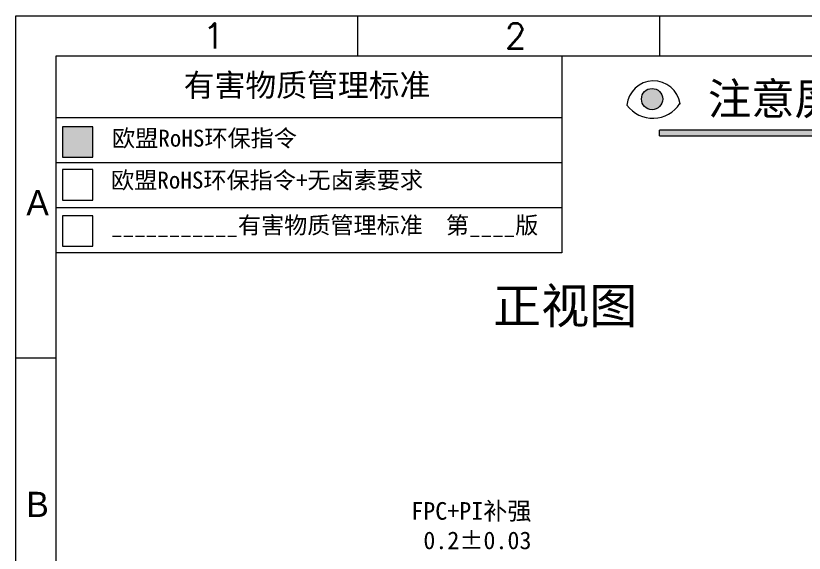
# Model space of a CAD drawing. Header units: millimetres. Extents: x 1551 to 2065, y 281 to 628.
# Drawn here: x 1551 to 1618, y 582.2 to 627.9 of the extents above; entities that cross this region are included whole.
import ezdxf

# ---------------------------------------------------------------- set-up
doc = ezdxf.new("R2010")
doc.units = ezdxf.units.MM
doc.layers.add('DIM', color=3, linetype='Continuous', lineweight=5)
doc.layers.add('图框', color=7, linetype='Continuous', lineweight=5)
doc.styles.add('Arial', font='arial.ttf')
doc.styles.get("Standard").update_dxf_attribs({"font": 'txt', "bigfont": 'gbcbig.shx'})
doc.styles.add('宋体', font='')
doc.styles.get('宋体').set_extended_font_data('SimSun')

msp = doc.modelspace()

# ---------------------------------------------------------------- hatches: boundary and pattern name
at = {"layer": 'DIM', "lineweight": 5}
h = msp.add_hatch(color=2, dxfattribs=at)
h.dxf.hatch_style = 1
h.paths.add_polyline_path([(1648.353, 617.706), (1648.353, 618.206), (1605.671, 618.206), (1605.671, 617.706)])
at = {"layer": '图框', "lineweight": 5}
h = msp.add_hatch(color=1, dxfattribs=at)
h.dxf.hatch_style = 1
h.paths.add_polyline_path([(1605.935, 620.842, 1), (1604.134, 620.842, 1)])
msp.add_hatch(color=3, dxfattribs=at).paths.add_polyline_path([(1554.948, 618.496), (1554.948, 615.909), (1557.534, 615.909), (1557.534, 618.496)])

# ---------------------------------------------------------------- linework, layer by layer
at = {"layer": 'DIM', "color": 2, "lineweight": 5}
for p, q in [((1648.353, 618.206), (1605.671, 618.206)), ((1605.671, 617.706), (1605.671, 618.206)), ((1605.671, 617.706), (1648.353, 617.706))]:
    msp.add_line(p, q, dxfattribs=at)
at = {"layer": '图框', "linetype": 'ByBlock', "lineweight": 5, "ltscale": 0.55}
for p, q in [((1550.978, 441.524), (1550.978, 627.924)), ((1550.978, 627.924), (1814.295, 627.924)), ((1580.046, 624.504), (1580.046, 627.924)), ((1605.694, 624.504), (1605.694, 627.924)), ((1554.399, 444.945), (1554.399, 624.504)), ((1554.399, 624.504), (1810.875, 624.504)), ((1550.978, 598.852), (1554.399, 598.852))]:
    msp.add_line(p, q, dxfattribs=at)
at = {"layer": '图框', "color": 1, "lineweight": 5}
for points in [[(1554.399, 624.504), (1597.355, 624.504), (1597.355, 607.782), (1554.399, 607.782)], [(1554.948, 615.909), (1557.534, 615.909), (1557.534, 618.496), (1554.948, 618.496)], [(1554.948, 612.257), (1557.534, 612.257), (1557.534, 614.844), (1554.948, 614.844)], [(1554.948, 608.336), (1557.534, 608.336), (1557.534, 610.922), (1554.948, 610.922)]]:
    msp.add_lwpolyline(points, close=True, dxfattribs=at)
at = {"layer": '图框', "color": 2, "lineweight": 5}
msp.add_lwpolyline([(1602.9, 620.317, 0.520567), (1607.394, 620.455, 0.520567), (1607.394, 620.455, 0.520567), (1607.411, 620.44, 0.891864)], format="xyb", close=True, dxfattribs=at)
at = {"layer": '图框', "color": 1, "linetype": 'Continuous', "lineweight": 5}
for points in [[(1554.399, 619.278), (1597.355, 619.278)], [(1554.399, 615.446), (1597.355, 615.446)], [(1554.399, 611.614), (1597.355, 611.614)]]:
    msp.add_lwpolyline(points, dxfattribs=at)
at = {"layer": '图框', "color": 2, "lineweight": 5}
msp.add_circle((1605.034, 620.842), 0.901, dxfattribs=at)

# ---------------------------------------------------------------- texts
at = {"layer": 'DIM', "color": 2, "lineweight": 5, "insert": (1607.941, 622.215), "char_height": 2.70021, "width": 38.0118, "attachment_point": 1}
msp.add_mtext('{\\fSimSun|b0|i0|c134|p2; 注意屏幕的扫描方式}', dxfattribs=at)
at = {"layer": 'DIM', "color": 1, "insert": (1591.522, 604.77), "char_height": 2.99645, "width": 12.50059, "attachment_point": 1, "style": 'Arial'}
msp.add_mtext('{\\fSimSun|b0|i0|c134|p2;正视图}', dxfattribs=at)
at = {"layer": 'DIM', "color": 3, "insert": (1594.784, 586.581), "char_height": 1.5, "width": 20.62737, "attachment_point": 3, "style": '宋体'}
msp.add_mtext('FPC+PI补强\\P0.2%%P0.03', dxfattribs=at)
at = {"layer": '图框', "linetype": 'ByBlock', "lineweight": 5, "ltscale": 0.55, "width": 3.63873}
for s, insert, char_height, attachment_point in [('1', (1566.871, 627.28), 2.138, 1), ('2', (1592.518, 627.28), 2.138, 1), ('{\\f\uffd0ￂﾼﾚￃ\ufff7\ufff3w|b0|i0|c136|p54;A}', (1551.88, 610.967), 2.13761, 7), ('{\\f\uffd0ￂﾼﾚￃ\ufff7\ufff3w|b0|i0|c134|p54;B}', (1551.88, 585.319), 2.13761, 7)]:
    msp.add_mtext(s, dxfattribs=dict(at, insert=insert, char_height=char_height, attachment_point=attachment_point))
at = {"layer": '图框', "color": 1, "lineweight": 5, "attachment_point": 1}
for s, insert, char_height, width in [('{\\fSimSun|b1|i0|c134|p2;有害物质管理标准}', (1565.245, 622.986), 1.92, 23.15037), ('{\\fSimSun|b0|i0|c134|p2;欧盟RoHS环保指令}', (1559.155, 618.237), 1.44, 16.53628), ('{\\fSimSun|b0|i0|c134|p2;欧盟RoHS环保指令+无卤素要求}', (1559.074, 614.673), 1.44, 28.48597), ('{\\fSimSun|b0|i0|c134|p2;___________有害物质管理标准  第____版}', (1559.074, 610.841), 1.44, 38.12803)]:
    msp.add_mtext(s, dxfattribs=dict(at, insert=insert, char_height=char_height, width=width))

doc.saveas('drawing.dxf')
